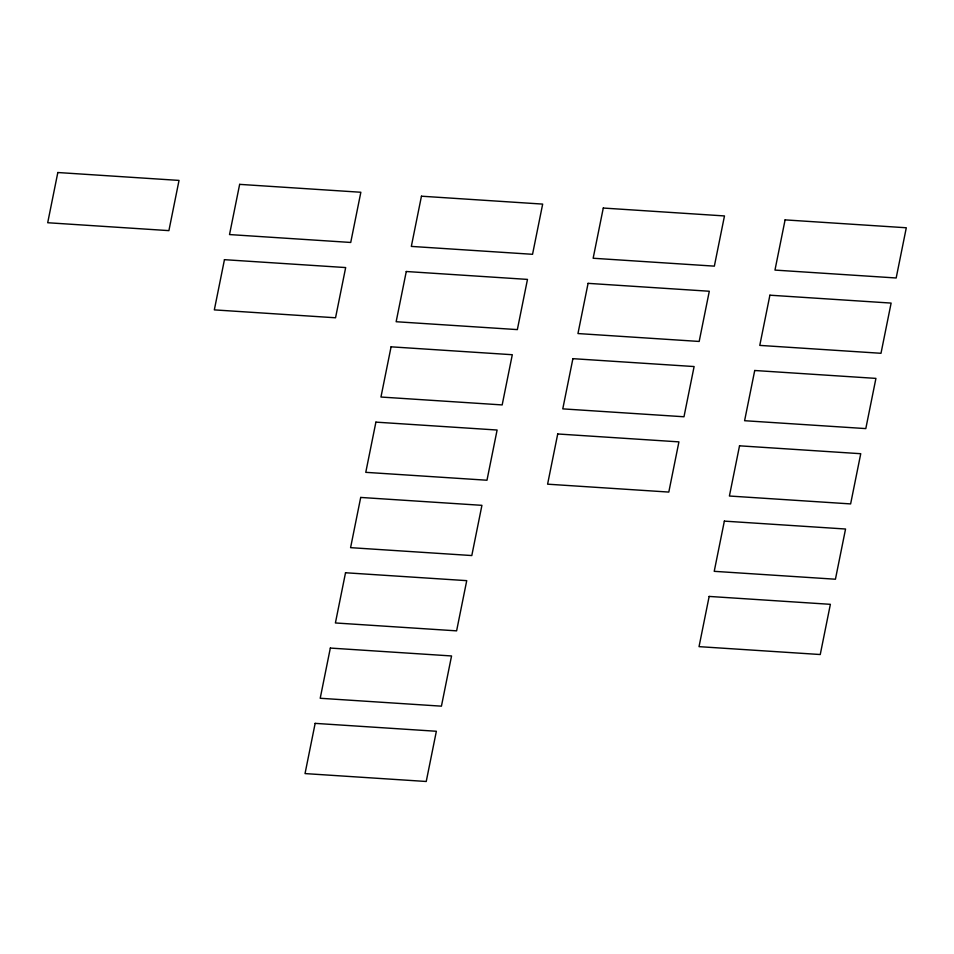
<?xml version="1.0" encoding="UTF-8"?>
<svg xmlns="http://www.w3.org/2000/svg" width="954" height="954" viewBox="0 0 954 954"><rect width="100%" height="100%" fill="white"/><g stroke="black" fill="none" stroke-linecap="round" stroke-linejoin="round"><path stroke-width="1.43" d="M57.824 172.519L47.7 222.735L168.906 230.629L179.03 180.413L57.824 172.519M224.452 259.679L214.328 309.883L335.546 317.777L345.67 267.561L224.452 259.679M239.645 184.36L229.52 234.565L350.726 242.459L360.851 192.255L239.645 184.36M315.154 723.37L305.03 773.587L426.235 781.481L436.36 731.265L315.154 723.37M330.334 648.064L320.21 698.268L441.428 706.163L451.552 655.958L330.334 648.064M345.527 572.758L335.403 622.962L456.608 630.856L466.733 580.652L345.527 572.758M360.707 497.439L350.583 547.656L471.801 555.55L481.925 505.334L360.707 497.439M375.9 422.133L365.776 472.337L486.981 480.232L497.106 430.027L375.9 422.133M391.08 346.827L380.956 397.031L502.174 404.925L512.298 354.721L391.08 346.827M406.273 271.508L396.148 321.725L517.354 329.607L527.479 279.403L406.273 271.508M421.453 196.202L411.329 246.406L532.547 254.301L542.671 204.096L421.453 196.202M557.72 433.975L547.596 484.179L668.802 492.073L678.926 441.869L557.72 433.975M572.901 358.668L562.777 408.872L683.982 416.767L694.107 366.551L572.901 358.668M588.081 283.35L577.957 333.554L699.175 341.449L709.299 291.244L588.081 283.35M603.274 208.044L593.149 258.248L714.355 266.142L724.48 215.938L603.274 208.044M709.156 596.429L699.032 646.645L820.249 654.527L830.374 604.323L709.156 596.429M724.348 521.122L714.224 571.327L835.43 579.221L845.554 529.017L724.348 521.122M739.529 445.816L729.405 496.02L850.622 503.915L860.746 453.71L739.529 445.816M754.721 370.498L744.597 420.714L865.803 428.596L875.927 378.392L754.721 370.498M769.902 295.191L759.778 345.396L880.995 353.29L891.119 303.086L769.902 295.191M785.094 219.885L774.97 270.089L896.176 277.984L906.3 227.767L785.094 219.885"/></g></svg>
